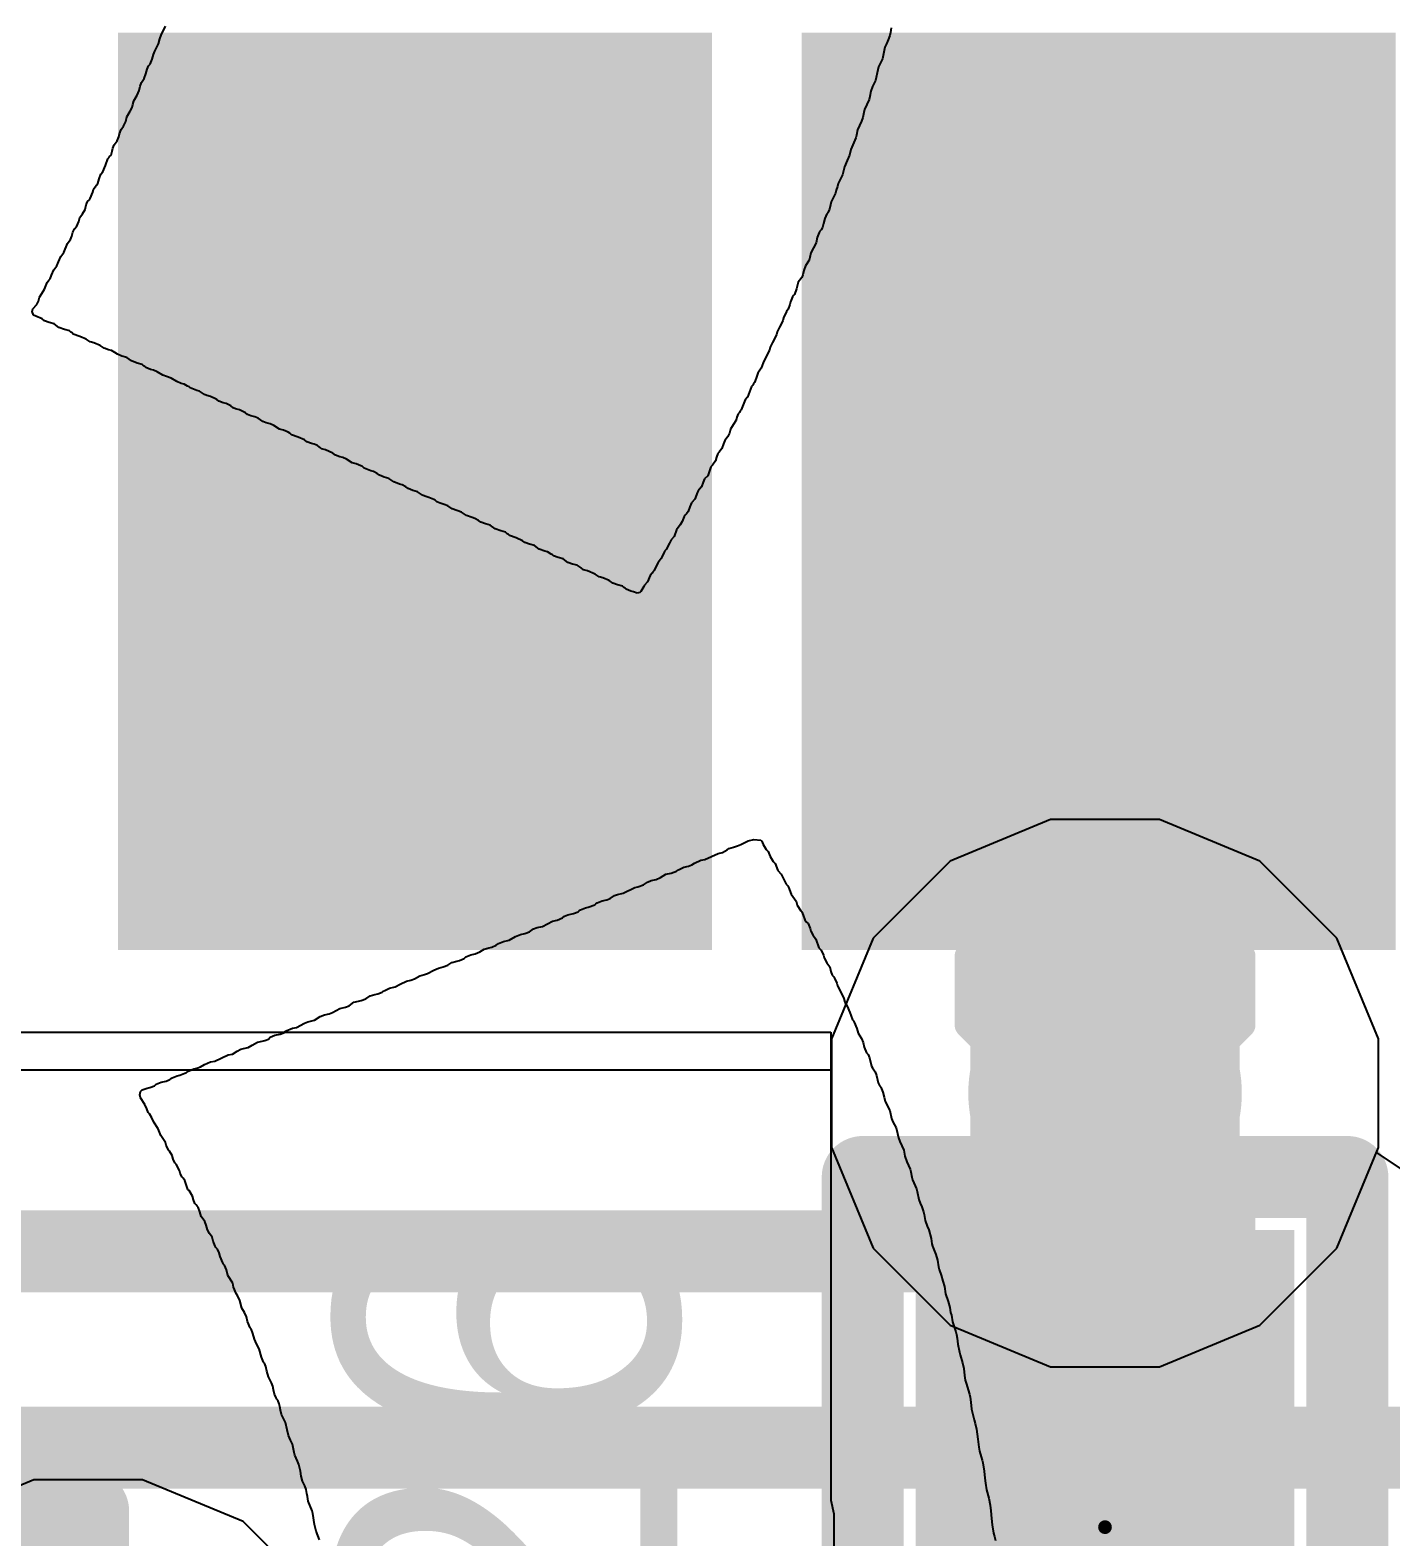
# Model space of a CAD drawing. Header units: inches. Extents: x -13 to 366, y -4 to 120.
# Drawn here: x 20.113 to 22.64, y 17.396 to 20.193 of the extents above; entities that cross this region are included whole.
import ezdxf

# ---------------------------------------------------------------- set-up
doc = ezdxf.new("R2010")
doc.units = ezdxf.units.IN
for name, color, linetype in [('Bottom Layer', 5, 'Continuous'), ('Bottom Overlay', 54, 'Continuous'), ('Drill Drawing', 1, 'Continuous'), ('GND', 16, 'Continuous'), ('Mechanical 15', 56, 'Continuous'), ('POWER', 76, 'Continuous'), ('Top Layer', 1, 'Continuous'), ('Top Overlay', 2, 'Continuous'), ('Top Paste', 8, 'Continuous'), ('Top Solder', 216, 'Continuous'), ('Via Holes', 16, 'Continuous')]:
    doc.layers.add(name, color=color, linetype=linetype)
doc.styles.add('Arial', font='', dxfattribs={"height": 0.2})
doc.styles.get('Arial').set_extended_font_data('Arial')

# ---------------------------------------------------------------- blocks, each defined once
blk = doc.blocks.new('R_0402_L_2')
at = {"layer": 'Top Layer'}
for points in [[(-0.625, 0.25), (-0.225, 0.25), (-0.225, -0.25), (-0.625, -0.25)], [(0.225, 0.25), (0.625, 0.25), (0.625, -0.25), (0.225, -0.25)]]:
    blk.add_hatch(color=1, dxfattribs=at).paths.add_polyline_path(points)
at = {"layer": 'Top Paste'}
for points in [[(-0.625, 0.25), (-0.225, 0.25), (-0.225, -0.25), (-0.625, -0.25)], [(0.225, 0.25), (0.625, 0.25), (0.625, -0.25), (0.225, -0.25)]]:
    blk.add_hatch(color=8, dxfattribs=at).paths.add_polyline_path(points)
at = {"layer": 'Top Solder'}
for points in [[(-0.7266, 0.3516), (-0.1234, 0.3516), (-0.1234, -0.3516), (-0.7266, -0.3516)], [(0.1234, 0.3516), (0.7266, 0.3516), (0.7266, -0.3516), (0.1234, -0.3516)]]:
    blk.add_hatch(color=216, dxfattribs=at).paths.add_polyline_path(points)
at = {"layer": 'Mechanical 15', "const_width": 0.0254}
for points in [[(-0.0249, 0.2001), (-0.0249, -0.1999)], [(-0.2249, 0.0001), (0.1751, 0.0001)]]:
    blk.add_lwpolyline(points, dxfattribs=at)
at = {"layer": 'Mechanical 15'}
for points, const_width in [([(-0.0313, 0.2001, 1), (-0.0186, 0.2001, 1)], 0.0127), ([(0.1021, 0.0001, 1), (-0.1519, 0.0001, 1)], 0.0254), ([(-0.2313, 0.0001, 1), (-0.2186, 0.0001, 1)], 0.0127), ([(-0.1583, 0.0001, 1), (-0.1456, 0.0001, 1)], 0.0127), ([(0.0957, 0.0001, 1), (0.1084, 0.0001, 1)], 0.0127), ([(0.1687, 0.0001, 1), (0.1814, 0.0001, 1)], 0.0127), ([(-0.0313, -0.1999, 1), (-0.0186, -0.1999, 1)], 0.0127)]:
    blk.add_lwpolyline(points, format="xyb", close=True, dxfattribs=dict(at, const_width=const_width))
at = {"layer": 'Top Overlay', "const_width": 0.1524}
for points in [[(-0.825, 0.45), (-0.825, -0.45)], [(-0.825, 0.45), (0.825, 0.45)], [(0.825, 0.45), (0.825, -0.45)], [(-0.825, -0.45), (0.825, -0.45)]]:
    blk.add_lwpolyline(points, dxfattribs=at)
at = {"layer": 'Top Overlay', "const_width": 0.0762}
for points in [[(-0.8631, 0.45, 1), (-0.7869, 0.45, 1)], [(-0.8631, 0.45, 1), (-0.7869, 0.45, 1)], [(0.7869, 0.45, 1), (0.8631, 0.45, 1)], [(0.7869, 0.45, 1), (0.8631, 0.45, 1)], [(-0.8631, -0.45, 1), (-0.7869, -0.45, 1)], [(-0.8631, -0.45, 1), (-0.7869, -0.45, 1)], [(0.7869, -0.45, 1), (0.8631, -0.45, 1)], [(0.7869, -0.45, 1), (0.8631, -0.45, 1)]]:
    blk.add_lwpolyline(points, format="xyb", close=True, dxfattribs=at)
blk = doc.blocks.new('41_SMD_M______12')
at = {"layer": 'Top Layer'}
for points in [[(8, 0.44), (9.5, 0.44), (9.5, -0.46), (8, -0.46)], [(8, -0.83), (9.5, -0.83), (9.5, -1.73), (8, -1.73)]]:
    blk.add_hatch(color=1, dxfattribs=at).paths.add_polyline_path(points)
at = {"layer": 'Top Paste'}
for points in [[(8, 0.44), (9.5, 0.44), (9.5, -0.46), (8, -0.46)], [(8, -0.83), (9.5, -0.83), (9.5, -1.73), (8, -1.73)]]:
    blk.add_hatch(color=8, dxfattribs=at).paths.add_polyline_path(points)
at = {"layer": 'Top Solder'}
for points in [[(7.8984, 0.5416), (9.6016, 0.5416), (9.6016, -0.5616), (7.8984, -0.5616)], [(7.8984, -0.7284), (9.6016, -0.7284), (9.6016, -1.8316), (7.8984, -1.8316)]]:
    blk.add_hatch(color=216, dxfattribs=at).paths.add_polyline_path(points)
blk = doc.blocks.new('C_0402_L_52')
at = {"layer": 'Top Layer'}
for points in [[(-0.65, 0.25), (-0.25, 0.25), (-0.25, -0.25), (-0.65, -0.25)], [(0.2499, 0.2499), (0.6499, 0.2499), (0.6499, -0.2501), (0.2499, -0.2501)]]:
    blk.add_hatch(color=1, dxfattribs=at).paths.add_polyline_path(points)
at = {"layer": 'Top Paste'}
for points in [[(-0.65, 0.25), (-0.25, 0.25), (-0.25, -0.25), (-0.65, -0.25)], [(0.2499, 0.2499), (0.6499, 0.2499), (0.6499, -0.2501), (0.2499, -0.2501)]]:
    blk.add_hatch(color=8, dxfattribs=at).paths.add_polyline_path(points)
at = {"layer": 'Top Solder'}
for points in [[(-0.7516, 0.3516), (-0.1484, 0.3516), (-0.1484, -0.3516), (-0.7516, -0.3516)], [(0.1483, 0.3515), (0.7515, 0.3515), (0.7515, -0.3517), (0.1483, -0.3517)]]:
    blk.add_hatch(color=216, dxfattribs=at).paths.add_polyline_path(points)
at = {"layer": 'Mechanical 15', "const_width": 0.0254}
for points in [[(0, -0.2), (0, 0.2)], [(-0.2, 0), (0.2, 0)]]:
    blk.add_lwpolyline(points, dxfattribs=at)
at = {"layer": 'Mechanical 15'}
for points, const_width in [([(-0.0063, 0.2, 1), (0.0063, 0.2, 1)], 0.0127), ([(0.127, 0, 1), (-0.127, 0, 1)], 0.0254), ([(-0.2063, 0, 1), (-0.1936, 0, 1)], 0.0127), ([(-0.1333, 0, 1), (-0.1206, 0, 1)], 0.0127), ([(0.1206, 0, 1), (0.1333, 0, 1)], 0.0127), ([(0.1936, 0, 1), (0.2063, 0, 1)], 0.0127), ([(-0.0063, -0.2, 1), (0.0063, -0.2, 1)], 0.0127)]:
    blk.add_lwpolyline(points, format="xyb", close=True, dxfattribs=dict(at, const_width=const_width))
at = {"layer": 'Top Overlay', "const_width": 0.1524}
for points in [[(-0.8499, 0.4499), (-0.254, 0.4499)], [(-0.8499, -0.4499), (-0.8499, 0.4499)], [(0.254, 0.4499), (0.8499, 0.4499)], [(0.8499, -0.4501), (0.8499, 0.4499)], [(0, -0.1524), (0, 0.1524)], [(-0.8499, -0.4499), (-0.254, -0.4499)], [(-0.8499, -0.4499), (-0.8498, -0.4501)], [(0.254, -0.4499), (0.8499, -0.4499)]]:
    blk.add_lwpolyline(points, dxfattribs=at)
at = {"layer": 'Top Overlay', "const_width": 0.0762}
for points in [[(-0.888, 0.4499, 1), (-0.8118, 0.4499, 1)], [(-0.888, 0.4499, 1), (-0.8118, 0.4499, 1)], [(-0.2921, 0.4499, 1), (-0.2159, 0.4499, 1)], [(0.2159, 0.4499, 1), (0.2921, 0.4499, 1)], [(0.8118, 0.4499, 1), (0.888, 0.4499, 1)], [(0.8118, 0.4499, 1), (0.888, 0.4499, 1)], [(-0.0381, 0.1524, 1), (0.0381, 0.1524, 1)], [(-0.0381, -0.1524, 1), (0.0381, -0.1524, 1)], [(-0.888, -0.4499, 1), (-0.8118, -0.4499, 1)], [(-0.888, -0.4499, 1), (-0.8118, -0.4499, 1)], [(-0.888, -0.4499, 1), (-0.8118, -0.4499, 1)], [(-0.8879, -0.4501, 1), (-0.8117, -0.4501, 1)], [(-0.2921, -0.4499, 1), (-0.2159, -0.4499, 1)], [(0.2159, -0.4499, 1), (0.2921, -0.4499, 1)], [(0.8118, -0.4499, 1), (0.888, -0.4499, 1)], [(0.8118, -0.4501, 1), (0.888, -0.4501, 1)]]:
    blk.add_lwpolyline(points, format="xyb", close=True, dxfattribs=at)

msp = doc.modelspace()

# ---------------------------------------------------------------- hatches: boundary and pattern name
at = {"layer": 'Bottom Layer'}
h = msp.add_hatch(color=5, dxfattribs=at)
edge = h.paths.add_edge_path()
edge.add_arc((22.1096, 18.2198), 0.254, 0, 360)
at = {"layer": 'GND'}
h = msp.add_hatch(color=16, dxfattribs=at)
edge = h.paths.add_edge_path()
edge.add_arc((22.1096, 18.2198), 0.254, 0, 360)
at = {"layer": 'POWER'}
h = msp.add_hatch(color=76, dxfattribs=at)
edge = h.paths.add_edge_path()
edge.add_arc((22.1096, 18.2198), 0.254, 0, 360)
at = {"layer": 'Top Layer'}
msp.add_hatch(color=1, dxfattribs=at).paths.add_polyline_path([(21.8596, 17.464), (22.3596, 17.464), (22.3596, 19.337), (21.8596, 19.337)])
h = msp.add_hatch(color=1, dxfattribs=at)
edge = h.paths.add_edge_path()
edge.add_arc((22.1096, 18.2198), 0.254, 0, 360)
at = {"layer": 'Via Holes'}
h = msp.add_hatch(color=7, dxfattribs=at)
edge = h.paths.add_edge_path()
edge.add_arc((22.1096, 18.2198), 0.127, 0, 360)

# ---------------------------------------------------------------- linework, layer by layer
at = {"layer": 'Bottom Layer'}
for p, q in [((22.0085, 18.7278), (21.8218, 18.6504)), ((22.2106, 18.7278), (22.0085, 18.7278)), ((22.3973, 18.6504), (22.2106, 18.7278)), ((21.8218, 18.6504), (21.6789, 18.5075)), ((22.5402, 18.5075), (22.3973, 18.6504)), ((21.6789, 18.5075), (21.6016, 18.3208)), ((22.6176, 18.3208), (22.5402, 18.5075)), ((21.6016, 18.3208), (21.6016, 18.1187)), ((22.6176, 18.1187), (22.6176, 18.3208)), ((21.6016, 18.1187), (21.6789, 17.932)), ((22.5402, 17.932), (22.6176, 18.1187)), ((21.6789, 17.932), (21.8218, 17.7891)), ((22.3973, 17.7891), (22.5402, 17.932)), ((21.8218, 17.7891), (22.0085, 17.7118)), ((22.2106, 17.7118), (22.3973, 17.7891)), ((22.0085, 17.7118), (22.2106, 17.7118))]:
    msp.add_line(p, q, dxfattribs=at)
at = {"layer": 'Bottom Overlay'}
for p, q in [((20.3564, 20.184), (20.3648, 20.2002)), ((21.7125, 20.1976), (21.7112, 20.1885)), ((20.3447, 20.1541), (20.3518, 20.1678)), ((20.3518, 20.1678), (20.3544, 20.1768)), ((20.3544, 20.1768), (20.3564, 20.184)), ((21.7034, 20.1678), (21.7008, 20.1613)), ((21.7066, 20.1749), (21.7034, 20.1678)), ((21.7099, 20.1833), (21.7066, 20.1749)), ((21.7112, 20.1885), (21.7099, 20.1833)), ((20.3362, 20.1301), (20.3401, 20.1392)), ((20.3401, 20.1392), (20.3421, 20.1476)), ((20.3421, 20.1476), (20.3447, 20.1541)), ((21.6962, 20.1398), (21.6891, 20.1249)), ((21.7008, 20.1613), (21.6962, 20.1398)), ((20.3252, 20.1035), (20.3284, 20.1119)), ((20.3284, 20.1119), (20.3304, 20.1204)), ((20.3304, 20.1204), (20.333, 20.1269)), ((20.333, 20.1269), (20.3362, 20.1301)), ((21.6878, 20.1197), (21.6832, 20.0996)), ((21.6891, 20.1249), (21.6878, 20.1197)), ((20.3155, 20.0808), (20.3174, 20.0892)), ((20.3174, 20.0892), (20.32, 20.0957)), ((20.32, 20.0957), (20.3252, 20.1035)), ((21.6774, 20.0886), (21.6748, 20.0795)), ((21.6832, 20.0996), (21.6774, 20.0886)), ((20.3038, 20.0548), (20.3057, 20.0619)), ((20.3057, 20.0619), (20.3122, 20.0723)), ((20.3122, 20.0723), (20.3155, 20.0808)), ((21.6716, 20.0645), (21.6631, 20.0457)), ((21.6729, 20.0697), (21.6716, 20.0645)), ((21.6748, 20.0795), (21.6729, 20.0697)), ((20.2908, 20.0236), (20.2927, 20.0321)), ((20.2927, 20.0321), (20.2992, 20.0425)), ((20.2992, 20.0425), (20.3025, 20.0496)), ((20.3025, 20.0496), (20.3038, 20.0548)), ((21.6599, 20.0308), (21.6573, 20.0243)), ((21.6618, 20.0405), (21.6599, 20.0308)), ((21.6631, 20.0457), (21.6618, 20.0405)), ((20.2778, 19.9951), (20.2791, 20.0003)), ((20.2791, 20.0003), (20.2824, 20.0087)), ((20.2824, 20.0087), (20.2869, 20.0146)), ((20.2869, 20.0146), (20.2908, 20.0236)), ((21.6501, 20.0081), (21.6482, 19.9983)), ((21.6573, 20.0243), (21.6501, 20.0081)), ((20.2655, 19.9685), (20.2668, 19.9737)), ((20.2668, 19.9737), (20.2694, 19.9801)), ((20.2694, 19.9801), (20.2746, 19.9879)), ((20.2746, 19.9879), (20.2778, 19.9951)), ((21.6372, 19.9717), (21.6352, 19.9607)), ((21.6469, 19.9931), (21.6372, 19.9717)), ((21.6482, 19.9983), (21.6469, 19.9931)), ((20.2531, 19.9418), (20.2577, 19.9542)), ((20.2577, 19.9542), (20.2596, 19.9561)), ((20.2596, 19.9561), (20.2609, 19.9587)), ((20.2609, 19.9587), (20.2635, 19.9613)), ((20.2635, 19.9613), (20.2655, 19.9685)), ((21.6307, 19.9509), (21.6255, 19.9392)), ((21.6352, 19.9607), (21.6307, 19.9509)), ((20.2389, 19.9081), (20.2415, 19.9172)), ((20.2415, 19.9172), (20.2447, 19.9256)), ((20.2447, 19.9256), (20.248, 19.9302)), ((20.248, 19.9302), (20.2531, 19.9418)), ((21.6222, 19.9243), (21.6138, 19.9081)), ((21.6255, 19.9392), (21.6222, 19.9243)), ((20.2246, 19.8808), (20.2298, 19.8925)), ((20.2298, 19.8925), (20.2311, 19.8977)), ((20.2311, 19.8977), (20.2343, 19.9022)), ((20.2343, 19.9022), (20.235, 19.9029)), ((20.235, 19.9029), (20.2363, 19.9055)), ((20.2363, 19.9055), (20.2389, 19.9081)), ((21.6092, 19.8906), (21.6008, 19.8743)), ((21.6105, 19.8958), (21.6092, 19.8906)), ((21.6125, 19.9029), (21.6105, 19.8958)), ((21.6138, 19.9081), (21.6125, 19.9029)), ((20.2103, 19.8523), (20.2155, 19.8601)), ((20.2155, 19.8601), (20.2174, 19.8685)), ((20.2174, 19.8685), (20.22, 19.875)), ((20.22, 19.875), (20.2233, 19.8782)), ((20.2233, 19.8782), (20.2246, 19.8808)), ((21.5976, 19.8607), (21.595, 19.8542)), ((21.5995, 19.8691), (21.5976, 19.8607)), ((21.6008, 19.8743), (21.5995, 19.8691)), ((20.1999, 19.8289), (20.2038, 19.838)), ((20.2038, 19.838), (20.2058, 19.8451)), ((20.2058, 19.8451), (20.2103, 19.8523)), ((21.5865, 19.8341), (21.5846, 19.8269)), ((21.5891, 19.8432), (21.5865, 19.8341)), ((21.593, 19.8523), (21.5891, 19.8432)), ((21.595, 19.8542), (21.593, 19.8523)), ((20.1856, 19.8016), (20.1882, 19.8042)), ((20.1882, 19.8042), (20.1908, 19.8107)), ((20.1908, 19.8107), (20.1928, 19.8179)), ((20.1928, 19.8179), (20.1954, 19.8243)), ((20.1954, 19.8243), (20.1999, 19.8289)), ((21.5748, 19.8081), (21.5729, 19.7984)), ((21.5787, 19.8172), (21.5748, 19.8081)), ((21.58, 19.8198), (21.5787, 19.8172)), ((21.5826, 19.8224), (21.58, 19.8198)), ((21.5846, 19.8269), (21.5826, 19.8224)), ((20.1701, 19.7731), (20.1759, 19.7802)), ((20.1759, 19.7802), (20.1824, 19.7971)), ((20.1824, 19.7971), (20.1856, 19.8016)), ((21.5631, 19.7796), (21.5612, 19.7711)), ((21.5729, 19.7984), (21.5631, 19.7796)), ((20.1532, 19.738), (20.1571, 19.7484)), ((20.1571, 19.7484), (20.1629, 19.7555)), ((20.1629, 19.7555), (20.1662, 19.7627)), ((20.1662, 19.7627), (20.1701, 19.7731)), ((21.5534, 19.7555), (21.5502, 19.7471)), ((21.5599, 19.7659), (21.5534, 19.7555)), ((21.5612, 19.7711), (21.5599, 19.7659)), ((20.1402, 19.712), (20.1447, 19.7244)), ((20.1447, 19.7244), (20.148, 19.7289)), ((20.148, 19.7289), (20.1506, 19.7315)), ((20.1506, 19.7315), (20.1532, 19.738)), ((21.5398, 19.725), (21.5378, 19.7179)), ((21.5463, 19.7341), (21.5398, 19.725)), ((21.5482, 19.7387), (21.5463, 19.7341)), ((21.5502, 19.7471), (21.5482, 19.7387)), ((20.1285, 19.69), (20.1305, 19.6971)), ((20.1305, 19.6971), (20.135, 19.7043)), ((20.135, 19.7043), (20.1402, 19.712)), ((21.5294, 19.6978), (21.5255, 19.6887)), ((21.5307, 19.7004), (21.5294, 19.6978)), ((21.5326, 19.7023), (21.5307, 19.7004)), ((21.5365, 19.7127), (21.5326, 19.7023)), ((21.5378, 19.7179), (21.5365, 19.7127)), ((20.1168, 19.6705), (20.1181, 19.6757)), ((20.1194, 19.664), (20.1168, 19.6705)), ((20.1181, 19.6757), (20.1259, 19.6835)), ((20.124, 19.6621), (20.1194, 19.664)), ((20.1259, 19.6835), (20.1285, 19.69)), ((21.5177, 19.6705), (21.5125, 19.6588)), ((21.521, 19.675), (21.5177, 19.6705)), ((21.5242, 19.6835), (21.521, 19.675)), ((21.5255, 19.6887), (21.5242, 19.6835)), ((20.1356, 19.6569), (20.124, 19.6621)), ((20.1402, 19.6536), (20.1356, 19.6569)), ((20.1486, 19.6504), (20.1402, 19.6536)), ((20.1577, 19.6478), (20.1486, 19.6504)), ((20.1668, 19.6413), (20.1577, 19.6478)), ((20.1772, 19.6374), (20.1668, 19.6413)), ((20.1863, 19.6348), (20.1772, 19.6374)), ((21.5047, 19.6419), (21.5008, 19.6328)), ((21.5112, 19.6536), (21.5047, 19.6419)), ((21.5125, 19.6588), (21.5112, 19.6536)), ((20.1889, 19.6322), (20.1863, 19.6348)), ((20.1915, 19.6309), (20.1889, 19.6322)), ((20.1934, 19.629), (20.1915, 19.6309)), ((20.2058, 19.6244), (20.1934, 19.629)), ((20.2174, 19.6192), (20.2058, 19.6244)), ((20.2246, 19.6147), (20.2174, 19.6192)), ((20.2317, 19.6127), (20.2246, 19.6147)), ((20.2434, 19.6075), (20.2317, 19.6127)), ((20.2505, 19.603), (20.2434, 19.6075)), ((21.4917, 19.6134), (21.4878, 19.6043)), ((21.4995, 19.6277), (21.4917, 19.6134)), ((21.5008, 19.6328), (21.4995, 19.6277)), ((20.259, 19.5997), (20.2505, 19.603)), ((20.2642, 19.5984), (20.259, 19.5997)), ((20.2707, 19.5945), (20.2642, 19.5984)), ((20.2752, 19.5913), (20.2707, 19.5945)), ((20.2837, 19.5881), (20.2752, 19.5913)), ((20.2927, 19.5855), (20.2837, 19.5881)), ((20.3018, 19.579), (20.2927, 19.5855)), ((21.4801, 19.5874), (21.4749, 19.5757)), ((21.4865, 19.5991), (21.4801, 19.5874)), ((21.4878, 19.6043), (21.4865, 19.5991)), ((20.3122, 19.5751), (20.3018, 19.579)), ((20.3213, 19.5725), (20.3122, 19.5751)), ((20.3239, 19.5699), (20.3213, 19.5725)), ((20.3265, 19.5686), (20.3239, 19.5699)), ((20.3284, 19.5666), (20.3265, 19.5686)), ((20.3369, 19.5634), (20.3284, 19.5666)), ((20.3421, 19.5621), (20.3369, 19.5634)), ((20.3492, 19.5588), (20.3421, 19.5621)), ((20.3596, 19.5524), (20.3492, 19.5588)), ((20.3667, 19.5504), (20.3596, 19.5524)), ((21.4645, 19.5562), (21.4619, 19.5472)), ((21.471, 19.5653), (21.4645, 19.5562)), ((21.4749, 19.5757), (21.471, 19.5653)), ((20.3752, 19.5472), (20.3667, 19.5504)), ((20.3856, 19.5407), (20.3752, 19.5472)), ((20.394, 19.5374), (20.3856, 19.5407)), ((20.3992, 19.5361), (20.394, 19.5374)), ((20.4057, 19.5322), (20.3992, 19.5361)), ((20.4083, 19.5309), (20.4057, 19.5322)), ((20.4102, 19.529), (20.4083, 19.5309)), ((20.4226, 19.5244), (20.4102, 19.529)), ((20.4278, 19.5231), (20.4226, 19.5244)), ((21.4528, 19.5316), (21.4457, 19.5115)), ((21.4554, 19.5342), (21.4528, 19.5316)), ((21.4567, 19.5368), (21.4554, 19.5342)), ((21.4586, 19.5387), (21.4567, 19.5368)), ((21.4619, 19.5472), (21.4586, 19.5387)), ((20.4369, 19.5166), (20.4278, 19.5231)), ((20.4414, 19.5147), (20.4369, 19.5166)), ((20.4485, 19.5128), (20.4414, 19.5147)), ((20.4576, 19.5089), (20.4485, 19.5128)), ((20.4602, 19.5076), (20.4576, 19.5089)), ((20.4635, 19.5043), (20.4602, 19.5076)), ((20.4719, 19.5011), (20.4635, 19.5043)), ((20.4771, 19.4998), (20.4719, 19.5011)), ((20.4862, 19.4959), (20.4771, 19.4998)), ((20.4901, 19.492), (20.4862, 19.4959)), ((21.4385, 19.5004), (21.434, 19.4881)), ((21.4411, 19.5069), (21.4385, 19.5004)), ((21.4457, 19.5115), (21.4411, 19.5069)), ((20.4946, 19.49), (20.4901, 19.492)), ((20.5018, 19.4881), (20.4946, 19.49)), ((20.5109, 19.4842), (20.5018, 19.4881)), ((20.5135, 19.4829), (20.5109, 19.4842)), ((20.5167, 19.4796), (20.5135, 19.4829)), ((20.5232, 19.477), (20.5167, 19.4796)), ((20.5303, 19.4751), (20.5232, 19.477)), ((20.5368, 19.4725), (20.5303, 19.4751)), ((20.5453, 19.4667), (20.5368, 19.4725)), ((21.4242, 19.4693), (21.419, 19.4602)), ((21.4255, 19.4745), (21.4242, 19.4693)), ((21.4281, 19.4809), (21.4255, 19.4745)), ((21.4307, 19.4835), (21.4281, 19.4809)), ((21.432, 19.4861), (21.4307, 19.4835)), ((21.434, 19.4881), (21.432, 19.4861)), ((20.5518, 19.4641), (20.5453, 19.4667)), ((20.5589, 19.4621), (20.5518, 19.4641)), ((20.566, 19.4589), (20.5589, 19.4621)), ((20.5764, 19.4524), (20.566, 19.4589)), ((20.5836, 19.4504), (20.5764, 19.4524)), ((20.5927, 19.4465), (20.5836, 19.4504)), ((20.5953, 19.4452), (20.5927, 19.4465)), ((20.5985, 19.442), (20.5953, 19.4452)), ((20.6108, 19.4374), (20.5985, 19.442)), ((21.4119, 19.4452), (21.4093, 19.4387)), ((21.4138, 19.4524), (21.4119, 19.4452)), ((21.419, 19.4602), (21.4138, 19.4524)), ((20.6225, 19.4323), (20.6108, 19.4374)), ((20.6271, 19.429), (20.6225, 19.4323)), ((20.6355, 19.4258), (20.6271, 19.429)), ((20.6407, 19.4245), (20.6355, 19.4258)), ((20.6472, 19.4219), (20.6407, 19.4245)), ((20.6498, 19.4193), (20.6472, 19.4219)), ((20.6524, 19.418), (20.6498, 19.4193)), ((20.6543, 19.416), (20.6524, 19.418)), ((20.6615, 19.4141), (20.6543, 19.416)), ((20.6757, 19.4076), (20.6615, 19.4141)), ((21.3976, 19.4167), (21.3931, 19.4095)), ((21.4009, 19.4251), (21.3976, 19.4167)), ((21.4035, 19.4316), (21.4009, 19.4251)), ((21.4061, 19.4342), (21.4035, 19.4316)), ((21.4093, 19.4387), (21.4061, 19.4342)), ((20.6803, 19.4043), (20.6757, 19.4076)), ((20.6887, 19.4011), (20.6803, 19.4043)), ((20.6939, 19.3998), (20.6887, 19.4011)), ((20.7011, 19.3966), (20.6939, 19.3998)), ((20.7114, 19.3901), (20.7011, 19.3966)), ((20.7186, 19.3881), (20.7114, 19.3901)), ((20.7277, 19.3842), (20.7186, 19.3881)), ((20.7303, 19.3829), (20.7277, 19.3842)), ((21.3807, 19.3855), (21.3775, 19.3823)), ((21.3859, 19.3933), (21.3807, 19.3855)), ((21.3879, 19.4004), (21.3859, 19.3933)), ((21.3905, 19.4069), (21.3879, 19.4004)), ((21.3931, 19.4095), (21.3905, 19.4069)), ((20.7335, 19.3797), (20.7303, 19.3829)), ((20.7459, 19.3751), (20.7335, 19.3797)), ((20.7511, 19.3738), (20.7459, 19.3751)), ((20.7575, 19.3699), (20.7511, 19.3738)), ((20.7621, 19.3667), (20.7575, 19.3699)), ((20.7705, 19.3634), (20.7621, 19.3667)), ((20.7796, 19.3608), (20.7705, 19.3634)), ((20.7887, 19.3544), (20.7796, 19.3608)), ((21.3658, 19.3602), (21.3632, 19.3537)), ((21.3716, 19.366), (21.3658, 19.3602)), ((21.3775, 19.3823), (21.3716, 19.366)), ((20.7991, 19.3505), (20.7887, 19.3544)), ((20.8043, 19.3492), (20.7991, 19.3505)), ((20.8108, 19.3453), (20.8043, 19.3492)), ((20.8153, 19.342), (20.8108, 19.3453)), ((20.8238, 19.3388), (20.8153, 19.342)), ((20.8328, 19.3362), (20.8238, 19.3388)), ((20.8419, 19.3297), (20.8328, 19.3362)), ((20.8465, 19.3277), (20.8419, 19.3297)), ((20.8536, 19.3258), (20.8465, 19.3277)), ((21.3528, 19.3355), (21.3476, 19.3225)), ((21.3541, 19.3381), (21.3528, 19.3355)), ((21.3567, 19.3407), (21.3541, 19.3381)), ((21.36, 19.3453), (21.3567, 19.3407)), ((21.3632, 19.3537), (21.36, 19.3453)), ((20.8627, 19.3219), (20.8536, 19.3258)), ((20.8653, 19.3206), (20.8627, 19.3219)), ((20.8685, 19.3174), (20.8653, 19.3206)), ((20.875, 19.3148), (20.8685, 19.3174)), ((20.8822, 19.3128), (20.875, 19.3148)), ((20.8887, 19.3102), (20.8822, 19.3128)), ((20.8971, 19.3044), (20.8887, 19.3102)), ((20.9055, 19.3011), (20.8971, 19.3044)), ((20.9146, 19.2985), (20.9055, 19.3011)), ((21.3353, 19.2998), (21.332, 19.2953)), ((21.3385, 19.3083), (21.3353, 19.2998)), ((21.3418, 19.3154), (21.3385, 19.3083)), ((21.3476, 19.3225), (21.3418, 19.3154)), ((20.9237, 19.292), (20.9146, 19.2985)), ((20.9341, 19.2881), (20.9237, 19.292)), ((20.9393, 19.2868), (20.9341, 19.2881)), ((20.9458, 19.2829), (20.9393, 19.2868)), ((20.9503, 19.2797), (20.9458, 19.2829)), ((20.9588, 19.2765), (20.9503, 19.2797)), ((20.9679, 19.2739), (20.9588, 19.2765)), ((20.977, 19.2674), (20.9679, 19.2739)), ((21.3204, 19.2745), (21.3139, 19.2654)), ((21.3243, 19.281), (21.3204, 19.2745)), ((21.3282, 19.2901), (21.3243, 19.281)), ((21.3295, 19.2927), (21.3282, 19.2901)), ((21.332, 19.2953), (21.3295, 19.2927)), ((20.9873, 19.2635), (20.977, 19.2674)), ((20.9964, 19.2609), (20.9873, 19.2635)), ((20.999, 19.2583), (20.9964, 19.2609)), ((21.0016, 19.257), (20.999, 19.2583)), ((21.0036, 19.255), (21.0016, 19.257)), ((21.0159, 19.2505), (21.0036, 19.255)), ((21.0276, 19.2453), (21.0159, 19.2505)), ((21.0321, 19.2421), (21.0276, 19.2453)), ((21.3035, 19.2472), (21.3009, 19.2408)), ((21.3093, 19.2531), (21.3035, 19.2472)), ((21.3139, 19.2654), (21.3093, 19.2531)), ((21.0406, 19.2388), (21.0321, 19.2421)), ((21.0497, 19.2362), (21.0406, 19.2388)), ((21.0588, 19.2297), (21.0497, 19.2362)), ((21.0691, 19.2258), (21.0588, 19.2297)), ((21.0743, 19.2245), (21.0691, 19.2258)), ((21.0808, 19.2206), (21.0743, 19.2245)), ((21.0834, 19.2193), (21.0808, 19.2206)), ((21.0854, 19.2174), (21.0834, 19.2193)), ((21.0938, 19.2141), (21.0854, 19.2174)), ((21.2905, 19.2239), (21.2866, 19.2148)), ((21.2918, 19.2265), (21.2905, 19.2239)), ((21.2944, 19.2291), (21.2918, 19.2265)), ((21.3009, 19.2408), (21.2944, 19.2291)), ((21.1029, 19.2115), (21.0938, 19.2141)), ((21.112, 19.205), (21.1029, 19.2115)), ((21.1204, 19.2018), (21.112, 19.205)), ((21.1289, 19.1999), (21.1204, 19.2018)), ((21.1367, 19.1947), (21.1289, 19.1999)), ((21.1412, 19.1914), (21.1367, 19.1947)), ((21.1483, 19.1895), (21.1412, 19.1914)), ((21.1626, 19.183), (21.1483, 19.1895)), ((21.2717, 19.1895), (21.2697, 19.1875)), ((21.2795, 19.205), (21.2717, 19.1895)), ((21.2853, 19.2122), (21.2795, 19.205)), ((21.2866, 19.2148), (21.2853, 19.2122)), ((21.1698, 19.1784), (21.1626, 19.183)), ((21.1769, 19.1765), (21.1698, 19.1784)), ((21.1886, 19.1713), (21.1769, 19.1765)), ((21.1957, 19.1667), (21.1886, 19.1713)), ((21.2042, 19.1635), (21.1957, 19.1667)), ((21.2133, 19.1609), (21.2042, 19.1635)), ((21.2158, 19.1583), (21.2133, 19.1609)), ((21.2529, 19.1603), (21.2477, 19.1512)), ((21.2541, 19.1629), (21.2529, 19.1603)), ((21.26, 19.1687), (21.2541, 19.1629)), ((21.2645, 19.181), (21.26, 19.1687)), ((21.2684, 19.1849), (21.2645, 19.181)), ((21.2697, 19.1875), (21.2684, 19.1849)), ((21.2184, 19.157), (21.2158, 19.1583)), ((21.2204, 19.1551), (21.2184, 19.157)), ((21.2288, 19.1518), (21.2204, 19.1551)), ((21.234, 19.1505), (21.2288, 19.1518)), ((21.2405, 19.1479), (21.234, 19.1505)), ((21.2457, 19.1492), (21.2405, 19.1479)), ((21.2477, 19.1512), (21.2457, 19.1492)), ((21.4333, 18.6812), (21.4469, 18.6883)), ((21.4469, 18.6883), (21.4573, 18.6909)), ((21.4573, 18.6909), (21.4703, 18.6896)), ((21.4703, 18.6896), (21.4723, 18.6877)), ((21.4723, 18.6877), (21.4749, 18.6812)), ((21.3665, 18.6533), (21.3911, 18.6649)), ((21.3911, 18.6649), (21.3989, 18.6662)), ((21.3989, 18.6662), (21.408, 18.6714)), ((21.408, 18.6714), (21.4106, 18.674)), ((21.4106, 18.674), (21.4197, 18.6766)), ((21.4197, 18.6766), (21.4268, 18.6786)), ((21.4268, 18.6786), (21.4333, 18.6812)), ((21.4749, 18.6812), (21.4801, 18.6721)), ((21.4801, 18.6721), (21.484, 18.6682)), ((21.484, 18.6682), (21.4878, 18.6591)), ((21.4878, 18.6591), (21.493, 18.65)), ((21.3035, 18.6279), (21.3139, 18.6318)), ((21.3139, 18.6318), (21.3158, 18.6338)), ((21.3158, 18.6338), (21.3184, 18.6351)), ((21.3184, 18.6351), (21.3275, 18.639)), ((21.3275, 18.639), (21.3359, 18.6409)), ((21.3359, 18.6409), (21.3424, 18.6435)), ((21.3424, 18.6435), (21.347, 18.6468)), ((21.347, 18.6468), (21.3587, 18.652)), ((21.3587, 18.652), (21.3665, 18.6533)), ((21.493, 18.65), (21.4969, 18.6461)), ((21.4969, 18.6461), (21.5021, 18.6331)), ((21.5021, 18.6331), (21.508, 18.626)), ((21.2145, 18.5909), (21.2366, 18.6013)), ((21.2366, 18.6013), (21.2418, 18.6026)), ((21.2418, 18.6026), (21.2522, 18.6065)), ((21.2522, 18.6065), (21.26, 18.6117)), ((21.26, 18.6117), (21.2665, 18.6143)), ((21.2665, 18.6143), (21.2762, 18.6163)), ((21.2762, 18.6163), (21.284, 18.6202)), ((21.284, 18.6202), (21.2937, 18.626)), ((21.2937, 18.626), (21.3035, 18.6279)), ((21.508, 18.626), (21.5171, 18.6078)), ((21.5171, 18.6078), (21.5203, 18.6046)), ((21.5203, 18.6046), (21.5216, 18.602)), ((21.5216, 18.602), (21.5268, 18.589)), ((21.1639, 18.5715), (21.1665, 18.5728)), ((21.1665, 18.5728), (21.1756, 18.5767)), ((21.1756, 18.5767), (21.184, 18.5786)), ((21.184, 18.5786), (21.1905, 18.5812)), ((21.1905, 18.5812), (21.1983, 18.5864)), ((21.1983, 18.5864), (21.2042, 18.5883)), ((21.2042, 18.5883), (21.2145, 18.5909)), ((21.5268, 18.589), (21.5359, 18.576)), ((21.5359, 18.576), (21.5378, 18.5689)), ((21.0919, 18.541), (21.1022, 18.5449)), ((21.1022, 18.5449), (21.1055, 18.5481)), ((21.1055, 18.5481), (21.112, 18.5507)), ((21.112, 18.5507), (21.1224, 18.5533)), ((21.1224, 18.5533), (21.1308, 18.5565)), ((21.1308, 18.5565), (21.1328, 18.5585)), ((21.1328, 18.5585), (21.1354, 18.5598)), ((21.1354, 18.5598), (21.1444, 18.5637)), ((21.1444, 18.5637), (21.1496, 18.565)), ((21.1496, 18.565), (21.162, 18.5695)), ((21.162, 18.5695), (21.1639, 18.5715)), ((21.5378, 18.5689), (21.5443, 18.5585)), ((21.5443, 18.5585), (21.5463, 18.5565)), ((21.5463, 18.5565), (21.5489, 18.55)), ((21.5489, 18.55), (21.5521, 18.5416)), ((21.0321, 18.5163), (21.0406, 18.5195)), ((21.0406, 18.5195), (21.0484, 18.5247)), ((21.0484, 18.5247), (21.0549, 18.5273)), ((21.0549, 18.5273), (21.0646, 18.5293)), ((21.0646, 18.5293), (21.0834, 18.539)), ((21.0834, 18.539), (21.0919, 18.541)), ((21.5521, 18.5416), (21.5554, 18.5371)), ((21.5554, 18.5371), (21.558, 18.5345)), ((21.558, 18.5345), (21.5619, 18.5254)), ((21.5619, 18.5254), (21.5631, 18.5202)), ((21.5631, 18.5202), (21.567, 18.5137)), ((20.9562, 18.4871), (20.9653, 18.4897)), ((20.9653, 18.4897), (20.9705, 18.491)), ((20.9705, 18.491), (20.9789, 18.4942)), ((20.9789, 18.4942), (20.9834, 18.4975)), ((20.9834, 18.4975), (20.9925, 18.5014)), ((20.9925, 18.5014), (21.0029, 18.504)), ((21.0029, 18.504), (21.0146, 18.5104)), ((21.0146, 18.5104), (21.0237, 18.5143)), ((21.0237, 18.5143), (21.0321, 18.5163)), ((21.567, 18.5137), (21.5722, 18.5059)), ((21.5722, 18.5059), (21.5781, 18.4897)), ((21.5781, 18.4897), (21.5826, 18.4851)), ((20.8887, 18.4572), (20.8965, 18.4624)), ((20.8965, 18.4624), (20.9055, 18.465)), ((20.9055, 18.465), (20.9107, 18.4663)), ((20.9107, 18.4663), (20.9192, 18.4695)), ((20.9192, 18.4695), (20.9224, 18.4728)), ((20.9224, 18.4728), (20.9315, 18.4767)), ((20.9315, 18.4767), (20.94, 18.4786)), ((20.94, 18.4786), (20.9484, 18.4819)), ((20.9484, 18.4819), (20.9562, 18.4871)), ((21.5826, 18.4851), (21.5865, 18.476)), ((21.5865, 18.476), (21.5878, 18.4708)), ((21.5878, 18.4708), (21.593, 18.4618)), ((21.593, 18.4618), (21.5982, 18.454)), ((20.827, 18.4319), (20.8367, 18.4377)), ((20.8367, 18.4377), (20.8458, 18.4403)), ((20.8458, 18.4403), (20.851, 18.4416)), ((20.851, 18.4416), (20.8627, 18.4481)), ((20.8627, 18.4481), (20.8718, 18.452)), ((20.8718, 18.452), (20.8802, 18.454)), ((20.8802, 18.454), (20.8887, 18.4572)), ((21.5982, 18.454), (21.6002, 18.4455)), ((21.6002, 18.4455), (21.6027, 18.439)), ((21.6027, 18.439), (21.606, 18.4358)), ((21.606, 18.4358), (21.6073, 18.4332)), ((21.6073, 18.4332), (21.6112, 18.4241)), ((20.7588, 18.404), (20.7673, 18.4072)), ((20.7673, 18.4072), (20.7692, 18.4092)), ((20.7692, 18.4092), (20.7718, 18.4105)), ((20.7718, 18.4105), (20.7809, 18.4144)), ((20.7809, 18.4144), (20.7913, 18.417)), ((20.7913, 18.417), (20.8004, 18.4222)), ((20.8004, 18.4222), (20.8121, 18.4274)), ((20.8121, 18.4274), (20.8205, 18.4293)), ((20.8205, 18.4293), (20.827, 18.4319)), ((21.6112, 18.4241), (21.6125, 18.4189)), ((21.6125, 18.4189), (21.619, 18.4072)), ((21.619, 18.4072), (21.6242, 18.3955)), ((20.6751, 18.3696), (20.6887, 18.3767)), ((20.6887, 18.3767), (20.6991, 18.3793)), ((20.6991, 18.3793), (20.7056, 18.3819)), ((20.7056, 18.3819), (20.7147, 18.3884)), ((20.7147, 18.3884), (20.7231, 18.3904)), ((20.7231, 18.3904), (20.7283, 18.3916)), ((20.7283, 18.3916), (20.7368, 18.3949)), ((20.7368, 18.3949), (20.7446, 18.4001)), ((20.7446, 18.4001), (20.7536, 18.4027)), ((20.7536, 18.4027), (20.7588, 18.404)), ((21.6242, 18.3955), (21.6261, 18.3884)), ((21.6261, 18.3884), (21.6307, 18.3813)), ((21.6307, 18.3813), (21.6359, 18.3696)), ((20.6082, 18.3417), (20.6225, 18.3495)), ((20.6225, 18.3495), (20.629, 18.3521)), ((20.629, 18.3521), (20.6342, 18.3533)), ((20.6342, 18.3533), (20.6413, 18.3553)), ((20.6413, 18.3553), (20.6517, 18.3618)), ((20.6517, 18.3618), (20.6602, 18.365)), ((20.6602, 18.365), (20.6686, 18.367)), ((20.6686, 18.367), (20.6751, 18.3696)), ((21.6359, 18.3696), (21.6372, 18.3644)), ((21.6372, 18.3644), (21.6404, 18.3559)), ((21.6404, 18.3559), (21.6423, 18.354)), ((21.6423, 18.354), (21.6436, 18.3514)), ((21.6436, 18.3514), (21.6488, 18.3397)), ((20.5557, 18.3202), (20.5589, 18.3235)), ((20.5589, 18.3235), (20.568, 18.3274)), ((20.568, 18.3274), (20.5777, 18.3293)), ((20.5777, 18.3293), (20.5842, 18.3319)), ((20.5842, 18.3319), (20.5862, 18.3339)), ((20.5862, 18.3339), (20.5888, 18.3352)), ((20.5888, 18.3352), (20.6004, 18.3404)), ((20.6004, 18.3404), (20.6082, 18.3417)), ((21.6488, 18.3397), (21.6508, 18.3313)), ((21.6508, 18.3313), (21.6573, 18.3209)), ((21.6573, 18.3209), (21.6605, 18.3138)), ((20.4888, 18.2923), (20.4979, 18.2975)), ((20.4979, 18.2975), (20.5044, 18.3014)), ((20.5044, 18.3014), (20.5096, 18.3027)), ((20.5096, 18.3027), (20.518, 18.3047)), ((20.518, 18.3047), (20.5258, 18.3086)), ((20.5258, 18.3086), (20.5355, 18.3144)), ((20.5355, 18.3144), (20.544, 18.3163)), ((20.544, 18.3163), (20.5492, 18.3176)), ((20.5492, 18.3176), (20.5557, 18.3202)), ((21.6605, 18.3138), (21.6625, 18.3053)), ((21.6625, 18.3053), (21.6664, 18.2949)), ((21.6664, 18.2949), (21.6696, 18.2917)), ((20.4083, 18.2612), (20.4174, 18.2651)), ((20.4174, 18.2651), (20.4226, 18.2664)), ((20.4226, 18.2664), (20.4297, 18.2683)), ((20.4297, 18.2683), (20.4369, 18.2729)), ((20.4369, 18.2729), (20.4485, 18.278)), ((20.4485, 18.278), (20.4563, 18.2793)), ((20.4563, 18.2793), (20.481, 18.291)), ((20.481, 18.291), (20.4888, 18.2923)), ((21.6696, 18.2917), (21.6722, 18.2852)), ((21.6722, 18.2852), (21.6761, 18.2696)), ((21.6761, 18.2696), (21.6774, 18.267)), ((21.6774, 18.267), (21.6826, 18.2592)), ((20.3473, 18.2365), (20.3564, 18.2404)), ((20.3564, 18.2404), (20.3661, 18.2423)), ((20.3661, 18.2423), (20.3726, 18.2449)), ((20.3726, 18.2449), (20.3745, 18.2469)), ((20.3745, 18.2469), (20.3771, 18.2482)), ((20.3771, 18.2482), (20.3862, 18.2521)), ((20.3862, 18.2521), (20.3914, 18.2534)), ((20.3914, 18.2534), (20.4037, 18.2579)), ((20.4037, 18.2579), (20.4057, 18.2599)), ((20.4057, 18.2599), (20.4083, 18.2612)), ((21.6826, 18.2592), (21.6852, 18.2527)), ((21.6852, 18.2527), (21.6884, 18.2391)), ((21.6884, 18.2391), (21.691, 18.2326)), ((20.3168, 18.2164), (20.3181, 18.2229)), ((20.3181, 18.2112), (20.3168, 18.2164)), ((20.3181, 18.2229), (20.3213, 18.2261)), ((20.3265, 18.1989), (20.3181, 18.2112)), ((20.3213, 18.2261), (20.3304, 18.2287)), ((20.3304, 18.2287), (20.3356, 18.23)), ((20.3356, 18.23), (20.344, 18.2333)), ((20.344, 18.2333), (20.3473, 18.2365)), ((21.691, 18.2326), (21.693, 18.2307)), ((21.693, 18.2307), (21.6969, 18.2216)), ((21.6969, 18.2216), (21.6995, 18.2125)), ((21.6995, 18.2125), (21.7014, 18.204)), ((20.3297, 18.1904), (20.3265, 18.1989)), ((20.3323, 18.1839), (20.3297, 18.1904)), ((20.3349, 18.1813), (20.3323, 18.1839)), ((20.3395, 18.1742), (20.3349, 18.1813)), ((21.7014, 18.204), (21.7099, 18.1878)), ((21.7099, 18.1878), (21.7131, 18.1729)), ((20.3427, 18.1657), (20.3395, 18.1742)), ((20.3512, 18.1534), (20.3427, 18.1657)), ((20.3557, 18.1411), (20.3512, 18.1534)), ((21.7131, 18.1729), (21.7157, 18.1664)), ((21.7157, 18.1664), (21.7215, 18.1554)), ((21.7215, 18.1554), (21.7241, 18.145)), ((20.3648, 18.1281), (20.3557, 18.1411)), ((20.3661, 18.1229), (20.3648, 18.1281)), ((21.7241, 18.145), (21.7261, 18.1365)), ((21.7261, 18.1365), (21.7287, 18.13)), ((21.7287, 18.13), (21.7358, 18.1138)), ((20.37, 18.1138), (20.3661, 18.1229)), ((20.3719, 18.1119), (20.37, 18.1138)), ((20.3771, 18.1041), (20.3719, 18.1119)), ((20.3791, 18.0969), (20.3771, 18.1041)), ((21.7358, 18.1138), (21.7378, 18.1028)), ((21.7378, 18.1028), (21.7417, 18.0924)), ((20.3817, 18.0904), (20.3791, 18.0969)), ((20.3843, 18.0878), (20.3817, 18.0904)), ((20.3908, 18.0762), (20.3843, 18.0878)), ((20.3921, 18.071), (20.3908, 18.0762)), ((20.3947, 18.0645), (20.3921, 18.071)), ((21.7417, 18.0924), (21.7475, 18.0788)), ((21.7475, 18.0788), (21.7488, 18.0736)), ((21.7488, 18.0736), (21.7508, 18.0638)), ((20.3973, 18.0619), (20.3947, 18.0645)), ((20.4005, 18.0573), (20.3973, 18.0619)), ((20.4063, 18.0411), (20.4005, 18.0573)), ((20.4083, 18.0392), (20.4063, 18.0411)), ((21.7508, 18.0638), (21.7521, 18.0586)), ((21.7521, 18.0586), (21.7592, 18.0424)), ((21.7592, 18.0424), (21.7605, 18.0372)), ((20.4148, 18.0288), (20.4083, 18.0392)), ((20.4167, 18.0216), (20.4148, 18.0288)), ((20.4193, 18.0151), (20.4167, 18.0216)), ((20.4219, 18.0125), (20.4193, 18.0151)), ((21.7605, 18.0372), (21.7637, 18.0223)), ((21.7637, 18.0223), (21.7663, 18.0158)), ((21.7663, 18.0158), (21.7696, 18.0086)), ((20.4232, 18.0099), (20.4219, 18.0125)), ((20.4252, 18.008), (20.4232, 18.0099)), ((20.4284, 17.9996), (20.4252, 18.008)), ((20.431, 17.9905), (20.4284, 17.9996)), ((20.4375, 17.9814), (20.431, 17.9905)), ((21.7696, 18.0086), (21.7722, 17.9996)), ((21.7722, 17.9996), (21.7735, 17.9944)), ((21.7735, 17.9944), (21.7754, 17.9833)), ((20.4401, 17.9749), (20.4375, 17.9814)), ((20.4427, 17.9658), (20.4401, 17.9749)), ((20.4466, 17.9593), (20.4427, 17.9658)), ((20.4511, 17.9522), (20.4466, 17.9593)), ((21.7754, 17.9833), (21.7793, 17.9729)), ((21.7793, 17.9729), (21.7826, 17.9658)), ((21.7826, 17.9658), (21.7865, 17.9502)), ((20.4531, 17.945), (20.4511, 17.9522)), ((20.457, 17.9359), (20.4531, 17.945)), ((20.4583, 17.9333), (20.457, 17.9359)), ((20.4615, 17.9301), (20.4583, 17.9333)), ((20.4641, 17.9236), (20.4615, 17.9301)), ((21.7865, 17.9502), (21.7878, 17.9398)), ((21.7878, 17.9398), (21.7891, 17.9359)), ((21.7891, 17.9359), (21.7917, 17.9294)), ((21.7917, 17.9294), (21.7955, 17.9204)), ((20.4661, 17.9165), (20.4641, 17.9236)), ((20.4713, 17.9048), (20.4661, 17.9165)), ((20.4726, 17.9022), (20.4713, 17.9048)), ((20.4745, 17.9002), (20.4726, 17.9022)), ((21.7955, 17.9204), (21.7981, 17.91)), ((21.7981, 17.91), (21.8001, 17.8976)), ((20.4778, 17.8918), (20.4745, 17.9002)), ((20.4804, 17.8814), (20.4778, 17.8918)), ((20.4894, 17.8671), (20.4804, 17.8814)), ((21.8001, 17.8976), (21.8014, 17.8924)), ((21.8014, 17.8924), (21.8053, 17.8821)), ((21.8053, 17.8821), (21.8085, 17.871)), ((20.4907, 17.8593), (20.4894, 17.8671)), ((20.4959, 17.8477), (20.4907, 17.8593)), ((20.4992, 17.8431), (20.4959, 17.8477)), ((21.8085, 17.871), (21.8111, 17.8606)), ((21.8111, 17.8606), (21.8131, 17.847)), ((21.8131, 17.847), (21.8183, 17.8327)), ((20.5024, 17.8347), (20.4992, 17.8431)), ((20.5063, 17.8204), (20.5024, 17.8347)), ((20.5115, 17.8126), (20.5063, 17.8204)), ((21.8183, 17.8327), (21.8215, 17.8217)), ((21.8215, 17.8217), (21.8228, 17.8126)), ((20.5148, 17.8042), (20.5115, 17.8126)), ((20.5167, 17.7957), (20.5148, 17.8042)), ((20.5219, 17.784), (20.5167, 17.7957)), ((21.8228, 17.8126), (21.8241, 17.8074)), ((21.8241, 17.8074), (21.8261, 17.7951)), ((21.8261, 17.7951), (21.8326, 17.7769)), ((20.5238, 17.7821), (20.5219, 17.784)), ((20.5271, 17.7736), (20.5238, 17.7821)), ((20.5297, 17.7633), (20.5271, 17.7736)), ((20.5336, 17.7542), (20.5297, 17.7633)), ((21.8326, 17.7769), (21.8339, 17.7717)), ((21.8339, 17.7717), (21.8351, 17.7652)), ((21.8351, 17.7652), (21.8364, 17.7535)), ((20.5388, 17.7451), (20.5336, 17.7542)), ((20.5427, 17.7295), (20.5388, 17.7451)), ((21.8364, 17.7535), (21.839, 17.7392)), ((21.839, 17.7392), (21.8403, 17.7341)), ((21.8403, 17.7341), (21.8449, 17.7191)), ((20.5466, 17.7204), (20.5427, 17.7295)), ((20.5485, 17.7185), (20.5466, 17.7204)), ((20.5511, 17.712), (20.5485, 17.7185)), ((20.5531, 17.7035), (20.5511, 17.712)), ((21.8449, 17.7191), (21.8475, 17.7087)), ((21.8475, 17.7087), (21.8488, 17.6958)), ((20.5557, 17.6932), (20.5531, 17.7035)), ((20.5615, 17.6821), (20.5557, 17.6932)), ((20.5641, 17.6756), (20.5615, 17.6821)), ((21.8488, 17.6958), (21.8501, 17.6867)), ((21.8501, 17.6867), (21.8514, 17.6815)), ((21.8514, 17.6815), (21.8579, 17.6607)), ((20.5654, 17.6691), (20.5641, 17.6756)), ((20.5673, 17.6607), (20.5654, 17.6691)), ((20.5699, 17.6542), (20.5673, 17.6607)), ((20.5712, 17.6516), (20.5699, 17.6542)), ((20.5732, 17.6497), (20.5712, 17.6516)), ((20.5758, 17.6432), (20.5732, 17.6497)), ((21.8579, 17.6607), (21.8592, 17.6555)), ((21.8592, 17.6555), (21.8605, 17.6464)), ((20.5771, 17.638), (20.5758, 17.6432)), ((20.5784, 17.6315), (20.5771, 17.638)), ((20.5803, 17.623), (20.5784, 17.6315)), ((20.5875, 17.6081), (20.5803, 17.623)), ((21.8605, 17.6464), (21.8618, 17.6334)), ((21.8618, 17.6334), (21.8631, 17.6282)), ((21.8631, 17.6282), (21.865, 17.6185)), ((20.5907, 17.5945), (20.5875, 17.6081)), ((20.5933, 17.5841), (20.5907, 17.5945)), ((21.865, 17.6185), (21.8663, 17.6133)), ((21.8663, 17.6133), (21.8683, 17.6062)), ((21.8683, 17.6062), (21.8709, 17.5958)), ((21.8709, 17.5958), (21.8734, 17.5776)), ((20.5966, 17.5757), (20.5933, 17.5841)), ((20.6004, 17.5679), (20.5966, 17.5757)), ((20.6037, 17.5529), (20.6004, 17.5679)), ((21.8734, 17.5776), (21.8754, 17.5627)), ((20.605, 17.5477), (20.6037, 17.5529)), ((20.6095, 17.5367), (20.605, 17.5477)), ((21.8754, 17.5627), (21.8767, 17.5549)), ((21.8767, 17.5549), (21.8793, 17.5445)), ((21.8793, 17.5445), (21.8812, 17.5387)), ((21.8812, 17.5387), (21.8825, 17.5335)), ((20.6121, 17.5302), (20.6095, 17.5367)), ((20.6141, 17.5231), (20.6121, 17.5302)), ((20.6154, 17.5179), (20.6141, 17.5231)), ((20.6167, 17.5088), (20.6154, 17.5179)), ((21.8825, 17.5335), (21.8851, 17.5179)), ((21.8851, 17.5179), (21.8864, 17.5049)), ((20.6193, 17.4997), (20.6167, 17.5088)), ((20.6219, 17.4932), (20.6193, 17.4997)), ((20.6232, 17.4906), (20.6219, 17.4932)), ((20.6258, 17.4841), (20.6232, 17.4906)), ((20.6271, 17.4763), (20.6258, 17.4841)), ((21.8864, 17.5049), (21.8877, 17.4958)), ((21.8877, 17.4958), (21.8897, 17.4835)), ((21.8897, 17.4835), (21.8936, 17.4679)), ((20.6284, 17.4711), (20.6271, 17.4763)), ((20.6297, 17.4621), (20.6284, 17.4711)), ((20.6368, 17.4445), (20.6297, 17.4621)), ((21.8936, 17.4679), (21.8962, 17.4549)), ((21.8962, 17.4549), (21.8975, 17.4445)), ((20.6381, 17.4393), (20.6368, 17.4445)), ((20.6413, 17.4192), (20.6381, 17.4393)), ((21.8975, 17.4445), (21.8988, 17.4302)), ((21.8988, 17.4302), (21.9001, 17.4186)), ((20.6426, 17.414), (20.6413, 17.4192)), ((20.6446, 17.4069), (20.6426, 17.414)), ((20.6504, 17.3906), (20.6446, 17.4069)), ((21.9001, 17.4186), (21.9027, 17.403)), ((21.9027, 17.403), (21.904, 17.3965)), ((21.904, 17.3965), (21.9059, 17.3893))]:
    msp.add_line(p, q, dxfattribs=at)
at = {"layer": 'Drill Drawing', "const_width": 0.0508}
for points in [[(21.8556, 18.3468), (21.8556, 18.4738)], [(21.8556, 18.4738), (21.9826, 18.4738)], [(21.9826, 18.4738), (22.1096, 18.3468)], [(22.1096, 18.3468), (22.2366, 18.4738)], [(22.2366, 18.4738), (22.3636, 18.4738)], [(22.3636, 18.3468), (22.3636, 18.4738)], [(21.8556, 18.3468), (21.9826, 18.2198)], [(22.2366, 18.2198), (22.3636, 18.3468)], [(21.8556, 18.0928), (21.9826, 18.2198)], [(22.2366, 18.2198), (22.3636, 18.0928)], [(21.8556, 17.9658), (21.8556, 18.0928)], [(21.9826, 17.9658), (22.1096, 18.0928)], [(22.1096, 18.0928), (22.2366, 17.9658)], [(22.3636, 17.9658), (22.3636, 18.0928)], [(21.8556, 17.9658), (21.9826, 17.9658)], [(22.2366, 17.9658), (22.3636, 17.9658)]]:
    msp.add_lwpolyline(points, dxfattribs=at)
at = {"layer": 'Drill Drawing', "const_width": 0.0254}
for points in [[(21.8429, 18.4738, 1), (21.8683, 18.4738, 1)], [(21.8429, 18.4738, 1), (21.8683, 18.4738, 1)], [(21.9699, 18.4738, 1), (21.9953, 18.4738, 1)], [(21.9699, 18.4738, 1), (21.9953, 18.4738, 1)], [(22.2239, 18.4738, 1), (22.2493, 18.4738, 1)], [(22.2239, 18.4738, 1), (22.2493, 18.4738, 1)], [(22.3509, 18.4738, 1), (22.3763, 18.4738, 1)], [(22.3509, 18.4738, 1), (22.3763, 18.4738, 1)], [(21.8429, 18.3468, 1), (21.8683, 18.3468, 1)], [(21.8429, 18.3468, 1), (21.8683, 18.3468, 1)], [(22.0969, 18.3468, 1), (22.1223, 18.3468, 1)], [(22.0969, 18.3468, 1), (22.1223, 18.3468, 1)], [(22.3509, 18.3468, 1), (22.3763, 18.3468, 1)], [(22.3509, 18.3468, 1), (22.3763, 18.3468, 1)], [(21.9699, 18.2198, 1), (21.9953, 18.2198, 1)], [(21.9699, 18.2198, 1), (21.9953, 18.2198, 1)], [(22.2239, 18.2198, 1), (22.2493, 18.2198, 1)], [(22.2239, 18.2198, 1), (22.2493, 18.2198, 1)], [(21.8429, 18.0928, 1), (21.8683, 18.0928, 1)], [(21.8429, 18.0928, 1), (21.8683, 18.0928, 1)], [(22.0969, 18.0928, 1), (22.1223, 18.0928, 1)], [(22.0969, 18.0928, 1), (22.1223, 18.0928, 1)], [(22.3509, 18.0928, 1), (22.3763, 18.0928, 1)], [(22.3509, 18.0928, 1), (22.3763, 18.0928, 1)], [(21.8429, 17.9658, 1), (21.8683, 17.9658, 1)], [(21.8429, 17.9658, 1), (21.8683, 17.9658, 1)], [(21.9699, 17.9658, 1), (21.9953, 17.9658, 1)], [(21.9699, 17.9658, 1), (21.9953, 17.9658, 1)], [(22.2239, 17.9658, 1), (22.2493, 17.9658, 1)], [(22.2239, 17.9658, 1), (22.2493, 17.9658, 1)], [(22.3509, 17.9658, 1), (22.3763, 17.9658, 1)], [(22.3509, 17.9658, 1), (22.3763, 17.9658, 1)]]:
    msp.add_lwpolyline(points, format="xyb", close=True, dxfattribs=at)
at = {"layer": 'GND'}
for p, q in [((22.0085, 18.7278), (21.8218, 18.6504)), ((22.2106, 18.7278), (22.0085, 18.7278)), ((22.3973, 18.6504), (22.2106, 18.7278)), ((21.8218, 18.6504), (21.6789, 18.5075)), ((22.5402, 18.5075), (22.3973, 18.6504)), ((21.6789, 18.5075), (21.6016, 18.3208)), ((22.6176, 18.3208), (22.5402, 18.5075)), ((21.6016, 18.3208), (21.6016, 18.2626)), ((22.6176, 18.1187), (22.6176, 18.3208)), ((21.6016, 18.2626), (10.3167, 18.2626)), ((22.6139, 18.1098), (22.6176, 18.1187)), ((22.7216, 18.0379), (22.6139, 18.1098))]:
    msp.add_line(p, q, dxfattribs=at)
at = {"layer": 'GND', "const_width": 0.1524}
for points in [[(21.8157, 17.9259), (22.1096, 18.2198)], [(10.3167, 17.9259), (21.8157, 17.9259)], [(10.4656, 17.5615), (22.7213, 17.5615)]]:
    msp.add_lwpolyline(points, dxfattribs=at)
at = {"layer": 'GND', "const_width": 0.0762}
for points in [[(22.0715, 18.2198, 1), (22.1477, 18.2198, 1)], [(21.7776, 17.9259, 1), (21.8538, 17.9259, 1)], [(21.7776, 17.9259, 1), (21.8538, 17.9259, 1)]]:
    msp.add_lwpolyline(points, format="xyb", close=True, dxfattribs=at)
at = {"layer": 'POWER'}
for p, q in [((22.0085, 18.7278), (21.8218, 18.6504)), ((22.2106, 18.7278), (22.0085, 18.7278)), ((22.3973, 18.6504), (22.2106, 18.7278)), ((21.8218, 18.6504), (21.6789, 18.5075)), ((22.5402, 18.5075), (22.3973, 18.6504)), ((21.6789, 18.5075), (21.6016, 18.3208)), ((22.6176, 18.3208), (22.5402, 18.5075)), ((21.6016, 18.3208), (21.6016, 18.1187)), ((22.6176, 18.1187), (22.6176, 18.3208)), ((21.6016, 18.1187), (21.6789, 17.932)), ((22.5402, 17.932), (22.6176, 18.1187)), ((21.6789, 17.932), (21.8218, 17.7891)), ((22.3973, 17.7891), (22.5402, 17.932)), ((21.8218, 17.7891), (22.0085, 17.7118)), ((22.2106, 17.7118), (22.3973, 17.7891)), ((22.0085, 17.7118), (22.2106, 17.7118)), ((20.1198, 17.5019), (19.9331, 17.4246)), ((20.3219, 17.5019), (20.1198, 17.5019)), ((20.5086, 17.4246), (20.3219, 17.5019)), ((20.6515, 17.2817), (20.5086, 17.4246))]:
    msp.add_line(p, q, dxfattribs=at)
at = {"layer": 'Top Layer'}
for p, q in [((13.774, 18.333), (21.6006, 18.333)), ((21.6006, 18.333), (21.6006, 17.464)), ((21.6006, 17.464), (21.6056, 17.439)), ((21.6056, 17.439), (21.6056, 17.039))]:
    msp.add_line(p, q, dxfattribs=at)

# ---------------------------------------------------------------- block references
for name, p, rotation in [('41_SMD_M______12', (22.108, 28.087), 270), ('R_0402_L_2', (22.1096, 17.239), 90)]:
    msp.add_blockref(name, p, dxfattribs=dict(rotation=rotation))
msp.add_blockref('C_0402_L_52', (19.371, 16.994))

# ---------------------------------------------------------------- texts
at = {"layer": 'Top Overlay', "style": 'Arial'}
msp.add_text('R26', height=0.635, rotation=90, dxfattribs=at).set_placement((21.3153, 16.4076))

doc.saveas('drawing.dxf')
